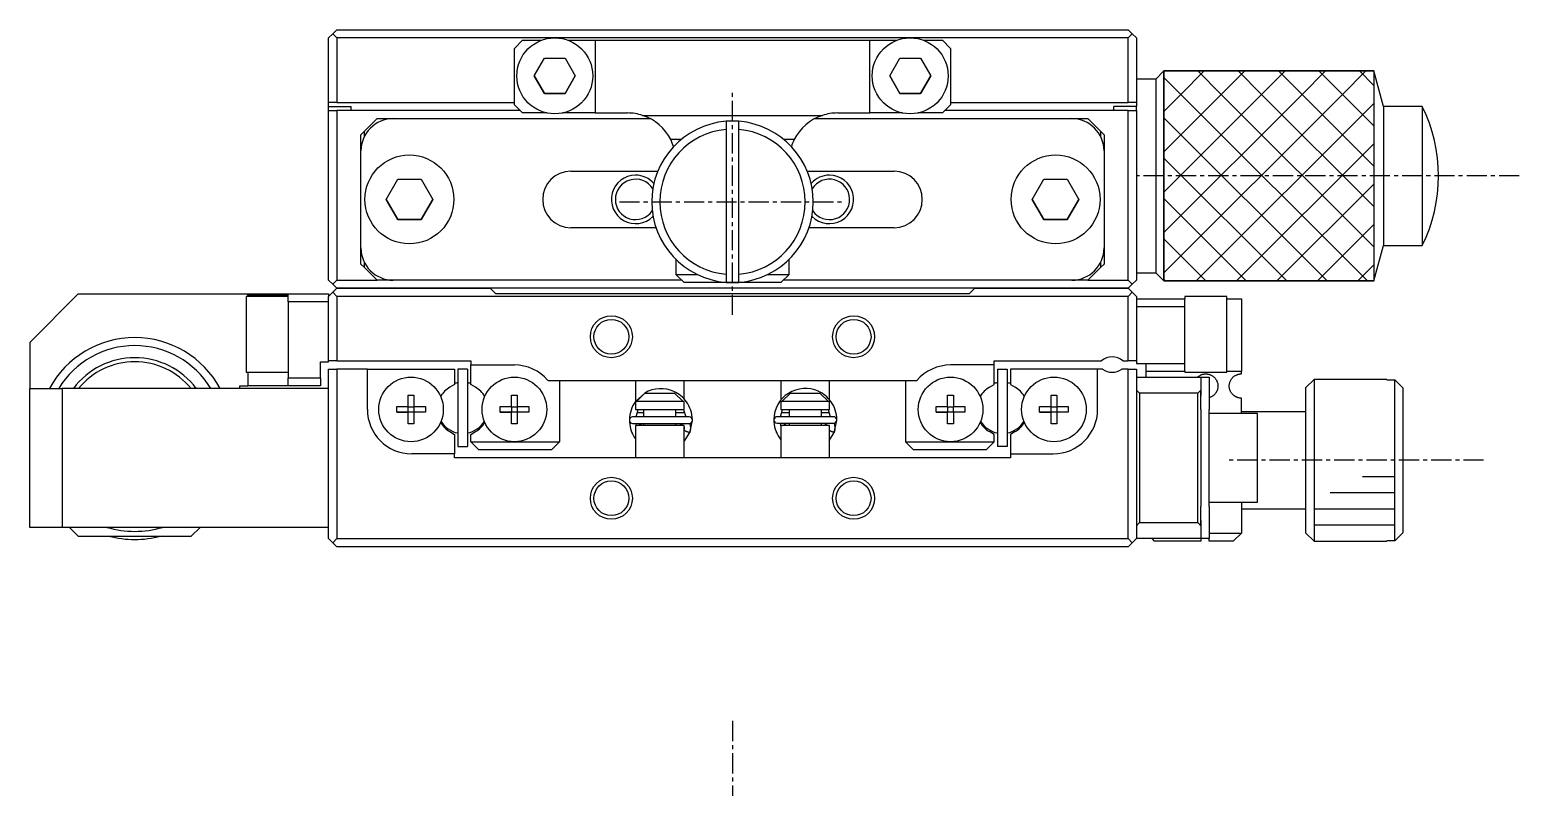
# Model space of a CAD drawing. Extents: x 10 to 374, y 10 to 222.
# Drawn here: x 103.6 to 195.8, y 174.9 to 221.8 of the extents above; entities that cross this region are included whole.
import ezdxf

# ---------------------------------------------------------------- set-up
doc = ezdxf.new("R2010")
doc.units = 0
doc.linetypes.add('CENTER', pattern=[2, 1.25, -0.25, 0.25, -0.25])
doc.layers.get('0').update_dxf_attribs({"linetype": 'CONTINUOUS'})
doc.layers.add('CENTER', color=1, linetype='CENTER')

msp = doc.modelspace()

# ---------------------------------------------------------------- linework, layer by layer
at = {"color": 7, "linetype": 'CONTINUOUS'}
for p, q in [((122.13, 221.272), (122.38, 221.522)), ((122.38, 221.522), (122.63, 221.772)), ((122.38, 221.522), (122.63, 221.272)), ((122.63, 221.772), (171.63, 221.772)), ((171.63, 221.772), (171.88, 221.522)), ((171.63, 221.272), (171.88, 221.522)), ((171.88, 221.522), (172.13, 221.272)), ((122.13, 217.272), (122.13, 221.272)), ((122.63, 221.272), (122.63, 217.272)), ((136.13, 221.272), (122.63, 221.272)), ((133.63, 220.622), (134.13, 221.122)), ((133.63, 217.122), (133.63, 220.622)), ((134.13, 221.122), (135.304, 221.122)), ((158.13, 221.272), (136.13, 221.272)), ((136.957, 221.122), (138.63, 221.122)), ((138.63, 221.122), (138.63, 216.622)), ((138.63, 221.122), (155.63, 221.122)), ((155.63, 216.622), (155.63, 221.122)), ((155.63, 221.122), (157.304, 221.122)), ((171.63, 221.272), (158.13, 221.272)), ((158.957, 221.122), (160.13, 221.122)), ((160.13, 221.122), (160.63, 220.622)), ((160.63, 220.622), (160.63, 217.122)), ((171.63, 217.272), (171.63, 221.272)), ((172.13, 221.272), (172.13, 217.272)), ((134.86, 218.922), (135.495, 220.022)), ((135.495, 220.022), (136.766, 220.022)), ((136.766, 220.022), (137.401, 218.922)), ((156.86, 218.922), (157.495, 220.022)), ((157.495, 220.022), (158.766, 220.022)), ((158.766, 220.022), (159.401, 218.922)), ((135.495, 217.822), (134.86, 218.922)), ((134.86, 218.922), (135.495, 217.822)), ((137.401, 218.922), (136.766, 217.822)), ((136.766, 217.822), (137.401, 218.922)), ((157.495, 217.822), (156.86, 218.922)), ((156.86, 218.922), (157.495, 217.822)), ((159.401, 218.922), (158.766, 217.822)), ((158.766, 217.822), (159.401, 218.922)), ((173.33, 218.722), (172.13, 218.722)), ((173.83, 219.222), (173.33, 218.722)), ((173.33, 218.722), (173.33, 206.722)), ((173.83, 219.222), (173.83, 206.222)), ((186.83, 219.222), (173.83, 219.222)), ((173.83, 219.222), (186.83, 219.222)), ((173.83, 206.222), (173.83, 219.222)), ((186.83, 219.222), (186.83, 206.222)), ((187.42, 217.022), (186.83, 219.222)), ((186.83, 219.222), (186.83, 206.222)), ((136.766, 217.822), (135.495, 217.822)), ((135.495, 217.822), (136.766, 217.822)), ((158.766, 217.822), (157.495, 217.822)), ((157.495, 217.822), (158.766, 217.822)), ((122.63, 217.272), (122.13, 217.272)), ((122.13, 217.022), (122.13, 217.272)), ((122.13, 217.022), (123.53, 217.022)), ((122.13, 216.772), (122.13, 217.022)), ((122.13, 206.272), (122.13, 216.772)), ((122.13, 216.772), (122.63, 216.772)), ((122.63, 217.272), (133.63, 217.272)), ((122.63, 216.772), (122.63, 206.272)), ((133.98, 216.772), (122.63, 216.772)), ((123.53, 216.772), (123.53, 217.022)), ((134.13, 216.622), (133.63, 217.122)), ((160.63, 217.122), (160.13, 216.622)), ((171.63, 216.772), (160.28, 216.772)), ((160.63, 217.272), (171.63, 217.272)), ((172.13, 217.022), (170.73, 217.022)), ((170.73, 216.772), (170.73, 217.022)), ((172.13, 217.272), (171.63, 217.272)), ((171.63, 206.272), (171.63, 216.772)), ((171.63, 216.772), (172.13, 216.772)), ((172.13, 217.272), (172.13, 217.022)), ((172.13, 216.772), (172.13, 217.022)), ((172.13, 216.772), (172.13, 206.272)), ((187.42, 217.022), (187.42, 208.422)), ((189.83, 217.022), (187.42, 217.022)), ((189.83, 217.022), (189.83, 208.422)), ((125.13, 216.272), (124.33, 215.472)), ((125.13, 216.272), (126.13, 216.272)), ((126.13, 216.272), (142.036, 216.272)), ((135.648, 216.622), (134.13, 216.622)), ((138.63, 216.622), (136.613, 216.622)), ((138.63, 216.622), (140.63, 216.622)), ((141.567, 216.472), (152.694, 216.472)), ((146.73, 216.106), (146.73, 215.604)), ((147.53, 215.604), (147.53, 216.106)), ((152.225, 216.272), (168.13, 216.272)), ((153.63, 216.622), (155.63, 216.622)), ((157.648, 216.622), (155.63, 216.622)), ((160.13, 216.622), (158.613, 216.622)), ((168.13, 216.272), (169.13, 216.272)), ((169.93, 215.472), (169.13, 216.272)), ((124.13, 215.272), (124.33, 215.472)), ((124.13, 214.272), (124.13, 215.272)), ((124.33, 215.472), (124.33, 215.144)), ((143.94, 214.972), (143.31, 214.972)), ((146.73, 215.604), (146.73, 206.64)), ((147.53, 206.64), (147.53, 215.604)), ((150.951, 214.972), (150.321, 214.972)), ((169.93, 215.144), (169.93, 215.472)), ((169.93, 215.472), (170.13, 215.272)), ((170.13, 215.272), (170.13, 214.272)), ((124.13, 208.272), (124.13, 214.272)), ((170.13, 214.272), (170.13, 208.272)), ((137.13, 213.022), (142.506, 213.022)), ((151.755, 213.022), (157.13, 213.022)), ((125.687, 211.272), (126.409, 212.522)), ((126.409, 212.522), (127.852, 212.522)), ((127.852, 212.522), (128.574, 211.272)), ((165.687, 211.272), (166.409, 212.522)), ((166.409, 212.522), (167.852, 212.522)), ((167.852, 212.522), (168.574, 211.272)), ((126.409, 210.022), (125.687, 211.272)), ((125.687, 211.272), (126.409, 210.022)), ((128.574, 211.272), (127.852, 210.022)), ((127.852, 210.022), (128.574, 211.272)), ((166.409, 210.022), (165.687, 211.272)), ((165.687, 211.272), (166.409, 210.022)), ((168.574, 211.272), (167.852, 210.022)), ((167.852, 210.022), (168.574, 211.272)), ((127.852, 210.022), (126.409, 210.022)), ((126.409, 210.022), (127.852, 210.022)), ((142.393, 209.522), (137.13, 209.522)), ((157.13, 209.522), (151.868, 209.522)), ((167.852, 210.022), (166.409, 210.022)), ((166.409, 210.022), (167.852, 210.022)), ((186.83, 206.222), (187.42, 208.422)), ((187.42, 208.422), (189.83, 208.422)), ((124.13, 207.272), (124.13, 208.272)), ((143.63, 207.551), (143.63, 206.622)), ((150.63, 206.622), (150.63, 207.551)), ((170.13, 208.272), (170.13, 207.272)), ((124.33, 207.072), (124.13, 207.272)), ((124.33, 207.4), (124.33, 207.072)), ((124.33, 207.072), (125.13, 206.272)), ((143.63, 206.622), (144.951, 206.622)), ((144.13, 206.122), (143.63, 206.622)), ((146.73, 206.64), (146.73, 206.138)), ((147.53, 206.138), (147.53, 206.64)), ((149.31, 206.622), (150.63, 206.622)), ((150.63, 206.622), (150.13, 206.122)), ((169.13, 206.272), (169.93, 207.072)), ((169.93, 207.072), (169.93, 207.4)), ((170.13, 207.272), (169.93, 207.072)), ((172.13, 206.722), (173.33, 206.722)), ((173.33, 206.722), (173.83, 206.222)), ((122.38, 206.022), (122.13, 206.272)), ((122.63, 206.272), (122.38, 206.022)), ((122.63, 205.772), (122.38, 206.022)), ((122.63, 205.772), (122.38, 205.522)), ((122.63, 206.272), (125.13, 206.272)), ((122.63, 205.772), (132.13, 205.772)), ((171.63, 205.772), (122.63, 205.772)), ((126.13, 206.272), (125.13, 206.272)), ((143.98, 206.272), (126.13, 206.272)), ((132.48, 205.422), (132.13, 205.772)), ((147.13, 206.122), (144.13, 206.122)), ((150.13, 206.122), (147.13, 206.122)), ((168.13, 206.272), (150.28, 206.272)), ((162.13, 205.772), (161.78, 205.422)), ((162.13, 205.772), (171.63, 205.772)), ((169.13, 206.272), (168.13, 206.272)), ((169.13, 206.272), (171.63, 206.272)), ((171.88, 206.022), (171.63, 206.272)), ((171.88, 206.022), (171.63, 205.772)), ((171.88, 205.522), (171.63, 205.772)), ((172.13, 206.272), (171.88, 206.022)), ((173.83, 206.222), (186.83, 206.222)), ((186.83, 206.222), (173.83, 206.222)), ((106.63, 205.422), (103.63, 202.422)), ((106.63, 205.422), (117.13, 205.422)), ((117.03, 205.272), (117.03, 200.572)), ((119.63, 205.272), (117.03, 205.272)), ((117.13, 205.353), (117.13, 205.422)), ((117.13, 205.422), (119.63, 205.422)), ((117.13, 205.353), (117.13, 205.272)), ((119.63, 205.353), (117.13, 205.353)), ((119.63, 204.922), (119.63, 205.422)), ((119.63, 205.422), (122.13, 205.422)), ((122.13, 204.922), (119.63, 204.922)), ((119.63, 204.922), (119.63, 200.222)), ((122.13, 205.272), (122.38, 205.522)), ((122.13, 205.422), (122.13, 205.272)), ((122.13, 201.272), (122.13, 205.272)), ((122.38, 205.522), (122.63, 205.272)), ((122.63, 205.272), (122.63, 201.272)), ((171.63, 205.272), (122.63, 205.272)), ((161.78, 205.422), (132.48, 205.422)), ((171.63, 205.272), (171.88, 205.522)), ((171.63, 201.272), (171.63, 205.272)), ((171.88, 205.522), (172.13, 205.272)), ((172.13, 205.272), (172.13, 201.272)), ((172.13, 205.122), (175.13, 205.122)), ((175.13, 205.272), (175.13, 205.122)), ((177.73, 205.272), (175.13, 205.272)), ((175.13, 204.622), (175.13, 205.122)), ((177.73, 200.572), (177.73, 205.272)), ((177.73, 205.122), (178.63, 205.122)), ((178.63, 205.122), (178.63, 200.622)), ((175.13, 204.622), (172.13, 204.622)), ((175.13, 201.122), (175.13, 204.622)), ((103.63, 202.422), (103.63, 199.572)), ((121.63, 201.222), (122.13, 201.222)), ((121.63, 200.222), (121.63, 201.222)), ((122.13, 201.222), (122.13, 201.272)), ((122.63, 201.272), (122.13, 201.272)), ((122.63, 201.272), (130.93, 201.272)), ((130.93, 201.272), (130.93, 201.022)), ((130.93, 201.022), (133.63, 201.022)), ((130.93, 199.816), (130.93, 201.022)), ((163.33, 201.022), (160.63, 201.022)), ((163.33, 201.272), (169.969, 201.272)), ((163.33, 201.022), (163.33, 201.272)), ((163.33, 199.816), (163.33, 201.022)), ((171.292, 201.272), (171.63, 201.272)), ((172.13, 201.272), (171.63, 201.272)), ((172.13, 201.272), (172.13, 201.122)), ((172.13, 201.122), (172.73, 201.122)), ((172.73, 201.122), (175.13, 201.122)), ((172.73, 200.622), (172.73, 201.122)), ((175.13, 200.622), (175.13, 201.122)), ((117.03, 200.572), (119.63, 200.572)), ((117.13, 200.572), (117.13, 199.762)), ((119.63, 200.222), (121.63, 200.222)), ((119.63, 199.722), (119.63, 200.222)), ((121.63, 200.222), (121.63, 199.722)), ((122.13, 190.272), (122.13, 200.772)), ((122.13, 200.772), (122.63, 200.772)), ((122.63, 200.772), (122.63, 190.272)), ((124.53, 200.772), (122.63, 200.772)), ((124.53, 198.272), (124.53, 200.772)), ((124.53, 200.772), (129.93, 200.772)), ((129.93, 200.772), (129.93, 199.816)), ((130.13, 200.772), (130.13, 195.972)), ((130.73, 200.772), (130.13, 200.772)), ((130.73, 200.772), (130.73, 195.972)), ((163.53, 200.772), (163.53, 195.972)), ((163.53, 200.772), (164.13, 200.772)), ((164.13, 200.772), (164.13, 195.972)), ((164.33, 200.772), (164.33, 199.816)), ((169.73, 200.772), (164.33, 200.772)), ((169.73, 198.272), (169.73, 200.772)), ((170.03, 200.772), (169.73, 200.772)), ((171.63, 200.772), (171.23, 200.772)), ((171.63, 190.272), (171.63, 200.772)), ((171.63, 200.772), (172.13, 200.772)), ((172.13, 200.772), (172.13, 190.272)), ((172.13, 200.272), (176.13, 200.272)), ((175.13, 200.622), (172.73, 200.622)), ((172.73, 200.272), (172.73, 200.622)), ((175.13, 200.622), (175.13, 200.572)), ((175.13, 200.572), (177.73, 200.572)), ((175.921, 200.272), (175.953, 200.3)), ((175.953, 200.3), (175.989, 200.328)), ((175.989, 200.328), (176.029, 200.355)), ((176.029, 200.355), (176.071, 200.38)), ((176.071, 200.38), (176.094, 200.392)), ((176.094, 200.392), (176.117, 200.403)), ((176.117, 200.403), (176.147, 200.416)), ((176.13, 200.272), (176.13, 199.472)), ((176.13, 200.272), (176.63, 200.272)), ((176.147, 200.416), (176.168, 200.424)), ((176.168, 200.424), (176.19, 200.432)), ((176.19, 200.432), (176.212, 200.439)), ((176.212, 200.439), (176.23, 200.445)), ((176.23, 200.445), (176.249, 200.449)), ((176.249, 200.449), (176.263, 200.453)), ((176.263, 200.453), (176.277, 200.456)), ((176.277, 200.456), (176.292, 200.459)), ((176.292, 200.459), (176.308, 200.462)), ((176.308, 200.462), (176.324, 200.464)), ((176.324, 200.464), (176.34, 200.466)), ((176.34, 200.466), (176.353, 200.468)), ((176.353, 200.468), (176.366, 200.469)), ((176.366, 200.469), (176.38, 200.47)), ((176.38, 200.47), (176.39, 200.471)), ((176.39, 200.471), (176.401, 200.471)), ((176.401, 200.471), (176.412, 200.472)), ((176.412, 200.472), (176.422, 200.472)), ((176.422, 200.472), (176.433, 200.472)), ((176.433, 200.472), (176.443, 200.472)), ((176.443, 200.472), (176.454, 200.471)), ((176.454, 200.471), (176.464, 200.471)), ((176.464, 200.471), (176.475, 200.471)), ((176.475, 200.471), (176.485, 200.47)), ((176.485, 200.47), (176.496, 200.469)), ((176.496, 200.469), (176.506, 200.468)), ((176.506, 200.468), (176.519, 200.467)), ((176.519, 200.467), (176.532, 200.465)), ((176.532, 200.465), (176.544, 200.463)), ((176.544, 200.463), (176.56, 200.461)), ((176.56, 200.461), (176.576, 200.458)), ((176.576, 200.458), (176.59, 200.455)), ((176.59, 200.455), (176.605, 200.451)), ((176.605, 200.451), (176.626, 200.446)), ((176.626, 200.446), (176.646, 200.44)), ((176.63, 200.272), (176.63, 198.272)), ((176.646, 200.44), (176.672, 200.432)), ((176.672, 200.432), (176.697, 200.423)), ((176.697, 200.423), (176.721, 200.413)), ((176.721, 200.413), (176.756, 200.398)), ((176.756, 200.398), (176.793, 200.378)), ((176.793, 200.378), (176.829, 200.357)), ((176.829, 200.357), (176.874, 200.327)), ((176.874, 200.327), (176.915, 200.294)), ((176.915, 200.294), (176.954, 200.259)), ((176.954, 200.259), (176.982, 200.231)), ((176.982, 200.231), (177.008, 200.201)), ((177.008, 200.201), (177.034, 200.167)), ((177.034, 200.167), (177.059, 200.131)), ((177.059, 200.131), (177.082, 200.093)), ((177.082, 200.093), (177.103, 200.053)), ((178.63, 200.622), (177.73, 200.622)), ((177.951, 200.04), (177.974, 200.085)), ((177.974, 200.085), (178, 200.129)), ((178, 200.129), (178.029, 200.17)), ((178.029, 200.17), (178.061, 200.209)), ((178.061, 200.209), (178.095, 200.247)), ((178.095, 200.247), (178.132, 200.282)), ((178.132, 200.282), (178.171, 200.315)), ((178.171, 200.315), (178.214, 200.346)), ((178.214, 200.346), (178.241, 200.363)), ((178.241, 200.363), (178.27, 200.379)), ((178.27, 200.379), (178.3, 200.395)), ((178.3, 200.395), (178.332, 200.41)), ((178.332, 200.41), (178.348, 200.417)), ((178.348, 200.417), (178.365, 200.423)), ((178.365, 200.423), (178.389, 200.432)), ((178.389, 200.432), (178.414, 200.44)), ((178.414, 200.44), (178.439, 200.447)), ((178.439, 200.447), (178.453, 200.451)), ((178.453, 200.451), (178.467, 200.454)), ((178.467, 200.454), (178.481, 200.457)), ((178.481, 200.457), (178.495, 200.46)), ((178.495, 200.46), (178.509, 200.462)), ((178.509, 200.462), (178.524, 200.464)), ((178.524, 200.464), (178.539, 200.466)), ((178.539, 200.466), (178.554, 200.468)), ((178.554, 200.468), (178.569, 200.469)), ((178.569, 200.469), (178.581, 200.47)), ((178.581, 200.47), (178.593, 200.471)), ((178.593, 200.471), (178.606, 200.471)), ((178.606, 200.471), (178.618, 200.472)), ((178.618, 200.472), (178.63, 200.472)), ((178.63, 200.472), (178.63, 200.622)), ((183.13, 200.122), (182.63, 199.622)), ((183.13, 200.122), (183.13, 190.122)), ((187.63, 200.122), (183.13, 200.122)), ((187.63, 200.122), (187.63, 200.106)), ((187.63, 200.106), (188.13, 200.106)), ((188.13, 190.138), (188.13, 200.106)), ((188.13, 200.106), (188.63, 199.604)), ((103.63, 190.972), (103.63, 199.572)), ((103.63, 199.572), (105.63, 199.572)), ((105.63, 199.572), (105.63, 190.972)), ((122.13, 199.572), (105.63, 199.572)), ((116.63, 199.572), (116.63, 199.722)), ((116.63, 199.722), (117.13, 199.722)), ((117.13, 199.762), (119.63, 199.762)), ((117.13, 199.722), (117.13, 199.762)), ((119.63, 199.722), (117.13, 199.722)), ((121.63, 199.722), (119.63, 199.722)), ((127.05, 199.158), (127.41, 199.158)), ((127.05, 198.452), (127.05, 199.158)), ((127.41, 199.158), (127.41, 198.452)), ((129.93, 199.816), (129.637, 199.647)), ((131.224, 199.647), (130.93, 199.816)), ((133.45, 199.158), (133.81, 199.158)), ((133.45, 198.452), (133.45, 199.158)), ((133.81, 199.158), (133.81, 198.452)), ((135.71, 200.072), (158.551, 200.072)), ((136.43, 200.072), (136.43, 196.272)), ((141.13, 200.072), (141.13, 198.772)), ((141.707, 199.288), (141.13, 198.768)), ((141.185, 198.772), (141.714, 199.272)), ((141.714, 199.272), (143.547, 199.272)), ((143.547, 199.272), (144.076, 198.772)), ((144.13, 198.929), (144.13, 200.072)), ((150.13, 200.072), (150.13, 198.854)), ((150.185, 198.772), (150.714, 199.272)), ((150.714, 199.272), (152.547, 199.272)), ((152.547, 199.272), (153.076, 198.772)), ((153.13, 198.873), (153.13, 200.072)), ((157.83, 200.072), (157.83, 196.272)), ((160.45, 199.158), (160.81, 199.158)), ((160.45, 198.452), (160.45, 199.158)), ((160.81, 199.158), (160.81, 198.452)), ((163.037, 199.647), (163.33, 199.816)), ((164.33, 199.816), (164.624, 199.647)), ((166.85, 199.158), (167.21, 199.158)), ((166.85, 198.452), (166.85, 199.158)), ((167.21, 199.158), (167.21, 198.452)), ((172.13, 199.472), (172.33, 199.272)), ((175.93, 199.272), (172.33, 199.272)), ((172.33, 199.272), (172.33, 191.272)), ((175.93, 199.272), (176.13, 199.472)), ((175.93, 191.272), (175.93, 199.272)), ((176.13, 199.472), (176.13, 199.144)), ((176.13, 199.144), (176.13, 199.472)), ((176.924, 199.157), (176.9, 199.137)), ((176.947, 199.178), (176.924, 199.157)), ((176.97, 199.2), (176.947, 199.178)), ((176.991, 199.223), (176.97, 199.2)), ((177.01, 199.246), (176.991, 199.223)), ((177.029, 199.269), (177.01, 199.246)), ((177.046, 199.293), (177.029, 199.269)), ((177.062, 199.317), (177.046, 199.293)), ((177.077, 199.341), (177.062, 199.317)), ((177.094, 199.372), (177.077, 199.341)), ((177.109, 199.402), (177.094, 199.372)), ((177.103, 200.053), (177.122, 200.011)), ((177.123, 199.433), (177.109, 199.402)), ((177.122, 200.011), (177.139, 199.968)), ((177.135, 199.464), (177.123, 199.433)), ((177.145, 199.494), (177.135, 199.464)), ((177.139, 199.968), (177.153, 199.922)), ((177.154, 199.525), (177.145, 199.494)), ((177.153, 199.922), (177.165, 199.875)), ((177.162, 199.555), (177.154, 199.525)), ((177.168, 199.585), (177.162, 199.555)), ((177.165, 199.875), (177.171, 199.841)), ((177.174, 199.623), (177.168, 199.585)), ((177.171, 199.841), (177.176, 199.807)), ((177.178, 199.662), (177.174, 199.623)), ((177.176, 199.807), (177.179, 199.76)), ((177.18, 199.711), (177.178, 199.662)), ((177.179, 199.76), (177.18, 199.711)), ((177.881, 199.757), (177.885, 199.801)), ((177.881, 199.713), (177.881, 199.757)), ((177.882, 199.679), (177.881, 199.713)), ((177.884, 199.645), (177.882, 199.679)), ((177.889, 199.611), (177.884, 199.645)), ((177.885, 199.801), (177.89, 199.843)), ((177.895, 199.577), (177.889, 199.611)), ((177.89, 199.843), (177.898, 199.885)), ((177.902, 199.542), (177.895, 199.577)), ((177.898, 199.885), (177.909, 199.925)), ((177.912, 199.508), (177.902, 199.542)), ((177.909, 199.925), (177.921, 199.965)), ((177.923, 199.473), (177.912, 199.508)), ((177.921, 199.965), (177.935, 200.003)), ((177.936, 199.439), (177.923, 199.473)), ((177.935, 200.003), (177.951, 200.04)), ((177.95, 199.406), (177.936, 199.439)), ((177.966, 199.374), (177.95, 199.406)), ((177.983, 199.342), (177.966, 199.374)), ((178.003, 199.311), (177.983, 199.342)), ((178.024, 199.281), (178.003, 199.311)), ((178.047, 199.251), (178.024, 199.281)), ((178.064, 199.231), (178.047, 199.251)), ((178.082, 199.211), (178.064, 199.231)), ((178.1, 199.191), (178.082, 199.211)), ((178.122, 199.171), (178.1, 199.191)), ((178.144, 199.151), (178.122, 199.171)), ((182.63, 190.622), (182.63, 199.622)), ((188.63, 199.604), (188.63, 190.64)), ((126.344, 198.452), (127.05, 198.452)), ((126.344, 198.092), (126.344, 198.452)), ((127.061, 198.441), (127.05, 198.452)), ((127.061, 198.441), (127.4, 198.441)), ((127.061, 198.102), (127.061, 198.441)), ((127.4, 198.441), (127.41, 198.452)), ((127.4, 198.441), (127.4, 198.102)), ((127.41, 198.452), (128.117, 198.452)), ((128.117, 198.452), (128.117, 198.092)), ((132.744, 198.452), (133.45, 198.452)), ((132.744, 198.092), (132.744, 198.452)), ((133.461, 198.441), (133.45, 198.452)), ((133.461, 198.441), (133.8, 198.441)), ((133.461, 198.102), (133.461, 198.441)), ((133.8, 198.441), (133.81, 198.452)), ((133.8, 198.441), (133.8, 198.102)), ((133.81, 198.452), (134.517, 198.452)), ((134.517, 198.452), (134.517, 198.092)), ((141.185, 198.772), (141.13, 198.772)), ((141.13, 198.772), (141.13, 198.272)), ((141.13, 198.272), (144.13, 198.272)), ((141.159, 197.809), (141.294, 198.272)), ((144.076, 198.772), (141.185, 198.772)), ((141.63, 198.272), (141.63, 197.809)), ((143.63, 197.809), (143.63, 198.272)), ((144.13, 198.772), (144.076, 198.772)), ((144.098, 198.272), (144.235, 197.809)), ((144.13, 198.928), (144.13, 198.928)), ((144.13, 198.928), (144.13, 198.928)), ((144.13, 198.272), (144.13, 198.772)), ((150.101, 197.82), (150.231, 198.272)), ((150.13, 198.854), (150.13, 198.854)), ((150.13, 198.853), (150.13, 198.853)), ((150.185, 198.772), (150.13, 198.772)), ((150.13, 198.772), (150.13, 198.272)), ((150.13, 198.272), (153.13, 198.272)), ((153.076, 198.772), (150.185, 198.772)), ((150.63, 198.272), (150.63, 197.82)), ((152.63, 197.82), (152.63, 198.272)), ((153.045, 198.272), (153.176, 197.82)), ((153.13, 198.772), (153.076, 198.772)), ((153.13, 198.872), (153.13, 198.872)), ((153.13, 198.272), (153.13, 198.772)), ((159.744, 198.452), (160.45, 198.452)), ((159.744, 198.092), (159.744, 198.452)), ((160.461, 198.441), (160.45, 198.452)), ((160.461, 198.441), (160.8, 198.441)), ((160.461, 198.102), (160.461, 198.441)), ((160.8, 198.441), (160.81, 198.452)), ((160.8, 198.441), (160.8, 198.102)), ((160.81, 198.452), (161.517, 198.452)), ((161.517, 198.452), (161.517, 198.092)), ((166.144, 198.452), (166.85, 198.452)), ((166.144, 198.092), (166.144, 198.452)), ((166.861, 198.441), (166.85, 198.452)), ((166.861, 198.441), (167.2, 198.441)), ((166.861, 198.102), (166.861, 198.441)), ((167.2, 198.441), (167.21, 198.452)), ((167.2, 198.441), (167.2, 198.102)), ((167.21, 198.452), (167.917, 198.452)), ((167.917, 198.452), (167.917, 198.092)), ((176.13, 198.272), (176.13, 199.144)), ((176.13, 198.272), (176.13, 192.272)), ((176.655, 199.006), (176.63, 198.999)), ((176.63, 192.272), (176.63, 198.272)), ((176.68, 199.015), (176.655, 199.006)), ((176.704, 199.024), (176.68, 199.015)), ((176.735, 199.037), (176.704, 199.024)), ((176.766, 199.051), (176.735, 199.037)), ((176.795, 199.066), (176.766, 199.051)), ((176.823, 199.083), (176.795, 199.066)), ((176.85, 199.1), (176.823, 199.083)), ((176.876, 199.118), (176.85, 199.1)), ((176.9, 199.137), (176.876, 199.118)), ((178.167, 199.132), (178.144, 199.151)), ((178.186, 199.118), (178.167, 199.132)), ((178.205, 199.104), (178.186, 199.118)), ((178.226, 199.09), (178.205, 199.104)), ((178.247, 199.077), (178.226, 199.09)), ((178.268, 199.065), (178.247, 199.077)), ((178.29, 199.054), (178.268, 199.065)), ((178.312, 199.043), (178.29, 199.054)), ((178.335, 199.032), (178.312, 199.043)), ((178.358, 199.023), (178.335, 199.032)), ((178.381, 199.014), (178.358, 199.023)), ((178.405, 199.007), (178.381, 199.014)), ((178.43, 198.999), (178.405, 199.007)), ((178.454, 198.993), (178.43, 198.999)), ((178.479, 198.987), (178.454, 198.993)), ((178.504, 198.983), (178.479, 198.987)), ((178.529, 198.979), (178.504, 198.983)), ((178.555, 198.976), (178.529, 198.979)), ((178.58, 198.974), (178.555, 198.976)), ((178.605, 198.972), (178.58, 198.974)), ((178.63, 198.972), (178.605, 198.972)), ((178.63, 198.022), (178.63, 198.972)), ((127.05, 198.092), (126.344, 198.092)), ((126.344, 198.092), (127.05, 198.092)), ((127.061, 198.102), (127.05, 198.092)), ((127.05, 197.385), (127.05, 198.092)), ((127.41, 197.385), (127.05, 197.385)), ((127.4, 198.102), (127.061, 198.102)), ((127.4, 198.102), (127.41, 198.092)), ((127.41, 198.092), (127.41, 197.385)), ((128.117, 198.092), (127.41, 198.092)), ((128.117, 198.092), (127.41, 198.092)), ((133.45, 198.092), (132.744, 198.092)), ((132.744, 198.092), (133.45, 198.092)), ((133.461, 198.102), (133.45, 198.092)), ((133.45, 197.385), (133.45, 198.092)), ((133.81, 197.385), (133.45, 197.385)), ((133.8, 198.102), (133.461, 198.102)), ((133.8, 198.102), (133.81, 198.092)), ((133.81, 198.092), (133.81, 197.385)), ((134.517, 198.092), (133.81, 198.092)), ((134.517, 198.092), (133.81, 198.092)), ((140.748, 197.587), (140.751, 197.486)), ((144.447, 197.809), (140.947, 197.809)), ((140.947, 197.409), (144.447, 197.409)), ((141.183, 197.272), (141.159, 197.409)), ((141.216, 198.072), (141.63, 198.072)), ((141.295, 197.272), (141.548, 197.409)), ((141.63, 197.409), (141.63, 197.272)), ((143.63, 198.072), (144.13, 198.072)), ((143.63, 197.272), (143.63, 197.409)), ((143.845, 197.409), (144.098, 197.272)), ((144.13, 198.072), (144.13, 198.198)), ((144.478, 197.41), (144.478, 197.411)), ((144.492, 197.378), (144.478, 197.41)), ((144.488, 196.84), (144.645, 197.582)), ((144.505, 197.346), (144.492, 197.378)), ((144.516, 197.313), (144.505, 197.346)), ((144.525, 197.28), (144.516, 197.313)), ((149.69, 197.598), (149.693, 197.497)), ((153.389, 197.82), (149.889, 197.82)), ((149.889, 197.42), (153.389, 197.42)), ((150.127, 197.272), (150.101, 197.42)), ((150.155, 198.072), (150.63, 198.072)), ((150.23, 197.272), (150.49, 197.42)), ((150.63, 197.42), (150.63, 197.272)), ((152.63, 198.072), (153.13, 198.072)), ((152.63, 197.272), (152.63, 197.42)), ((152.787, 197.42), (153.047, 197.272)), ((153.42, 197.42), (153.42, 197.422)), ((153.434, 197.389), (153.42, 197.42)), ((153.429, 196.851), (153.587, 197.592)), ((153.447, 197.357), (153.434, 197.389)), ((153.458, 197.324), (153.447, 197.357)), ((153.467, 197.29), (153.458, 197.324)), ((160.45, 198.092), (159.744, 198.092)), ((159.744, 198.092), (160.45, 198.092)), ((160.461, 198.102), (160.45, 198.092)), ((160.45, 197.385), (160.45, 198.092)), ((160.81, 197.385), (160.45, 197.385)), ((160.8, 198.102), (160.461, 198.102)), ((160.8, 198.102), (160.81, 198.092)), ((160.81, 198.092), (160.81, 197.385)), ((161.517, 198.092), (160.81, 198.092)), ((161.517, 198.092), (160.81, 198.092)), ((166.85, 198.092), (166.144, 198.092)), ((166.144, 198.092), (166.85, 198.092)), ((166.861, 198.102), (166.85, 198.092)), ((166.85, 197.385), (166.85, 198.092)), ((167.21, 197.385), (166.85, 197.385)), ((167.2, 198.102), (166.861, 198.102)), ((167.2, 198.102), (167.21, 198.092)), ((167.21, 198.092), (167.21, 197.385)), ((167.917, 198.092), (167.21, 198.092)), ((167.917, 198.092), (167.21, 198.092)), ((179.63, 198.022), (176.63, 198.022)), ((182.63, 198.122), (178.63, 198.122)), ((179.63, 192.522), (179.63, 198.022)), ((129.637, 196.897), (129.93, 196.727)), ((129.93, 196.727), (129.93, 195.522)), ((130.93, 196.727), (131.224, 196.897)), ((130.93, 196.272), (130.93, 196.727)), ((140.882, 196.901), (140.882, 196.9)), ((140.882, 196.9), (140.882, 196.899)), ((140.882, 196.899), (140.883, 196.897)), ((140.883, 196.897), (140.883, 196.896)), ((140.883, 196.896), (140.884, 196.894)), ((140.884, 196.894), (140.885, 196.891)), ((140.885, 196.891), (140.886, 196.889)), ((140.886, 196.889), (140.887, 196.886)), ((140.887, 196.886), (140.904, 196.842)), ((140.903, 196.843), (140.904, 196.844)), ((140.904, 196.842), (140.903, 196.843)), ((140.905, 196.842), (140.928, 196.789)), ((144.13, 197.272), (141.13, 197.272)), ((141.13, 197.272), (141.13, 195.272)), ((144.13, 195.272), (144.13, 197.272)), ((144.131, 197.204), (144.13, 197.023)), ((144.135, 196.981), (144.13, 196.985)), ((144.485, 196.833), (144.13, 196.973)), ((144.131, 196.289), (144.489, 196.842)), ((144.142, 196.976), (144.135, 196.981)), ((144.149, 196.972), (144.142, 196.976)), ((144.157, 196.966), (144.149, 196.972)), ((144.166, 196.961), (144.157, 196.966)), ((144.175, 196.955), (144.166, 196.961)), ((144.186, 196.949), (144.175, 196.955)), ((144.197, 196.943), (144.186, 196.949)), ((144.209, 196.937), (144.197, 196.943)), ((144.222, 196.93), (144.209, 196.937)), ((144.235, 196.924), (144.222, 196.93)), ((144.249, 196.918), (144.235, 196.924)), ((144.263, 196.911), (144.249, 196.918)), ((144.277, 196.905), (144.263, 196.911)), ((144.291, 196.899), (144.277, 196.905)), ((144.305, 196.892), (144.291, 196.899)), ((144.32, 196.886), (144.305, 196.892)), ((144.334, 196.881), (144.32, 196.886)), ((144.348, 196.875), (144.334, 196.881)), ((144.362, 196.87), (144.348, 196.875)), ((144.376, 196.865), (144.362, 196.87)), ((144.389, 196.861), (144.376, 196.865)), ((144.401, 196.856), (144.389, 196.861)), ((144.413, 196.852), (144.401, 196.856)), ((144.425, 196.849), (144.413, 196.852)), ((144.435, 196.846), (144.425, 196.849)), ((144.445, 196.844), (144.435, 196.846)), ((144.454, 196.842), (144.445, 196.844)), ((144.462, 196.84), (144.454, 196.842)), ((144.469, 196.839), (144.462, 196.84)), ((144.475, 196.838), (144.469, 196.839)), ((144.48, 196.838), (144.475, 196.838)), ((144.484, 196.839), (144.48, 196.838)), ((144.487, 196.84), (144.484, 196.839)), ((144.489, 196.841), (144.487, 196.84)), ((144.489, 196.842), (144.502, 196.872)), ((144.49, 196.843), (144.489, 196.841)), ((144.502, 196.872), (144.513, 196.905)), ((144.513, 196.905), (144.522, 196.938)), ((144.522, 196.938), (144.53, 196.972)), ((144.532, 197.246), (144.525, 197.28)), ((144.53, 196.972), (144.537, 197.006)), ((144.538, 197.212), (144.532, 197.246)), ((144.537, 197.006), (144.541, 197.04)), ((144.542, 197.178), (144.538, 197.212)), ((144.541, 197.04), (144.544, 197.074)), ((144.544, 197.143), (144.542, 197.178)), ((144.545, 197.109), (144.544, 197.143)), ((144.544, 197.074), (144.545, 197.109)), ((149.824, 196.912), (149.824, 196.911)), ((149.824, 196.911), (149.824, 196.909)), ((149.824, 196.909), (149.825, 196.908)), ((149.825, 196.908), (149.825, 196.907)), ((149.825, 196.907), (149.826, 196.905)), ((149.826, 196.905), (149.827, 196.902)), ((149.827, 196.902), (149.828, 196.9)), ((149.828, 196.9), (149.829, 196.896)), ((149.829, 196.896), (149.846, 196.853)), ((149.846, 196.853), (149.845, 196.854)), ((149.845, 196.854), (149.846, 196.854)), ((149.847, 196.853), (149.87, 196.8)), ((150.13, 197.259), (150.127, 197.272)), ((153.13, 197.272), (150.13, 197.272)), ((150.13, 197.272), (150.13, 195.272)), ((153.13, 195.272), (153.13, 197.272)), ((153.142, 196.952), (153.13, 196.959)), ((153.427, 196.844), (153.13, 196.948)), ((153.13, 196.366), (153.43, 196.853)), ((153.155, 196.946), (153.142, 196.952)), ((153.168, 196.939), (153.155, 196.946)), ((153.182, 196.933), (153.168, 196.939)), ((153.196, 196.926), (153.182, 196.933)), ((153.21, 196.919), (153.196, 196.926)), ((153.225, 196.913), (153.21, 196.919)), ((153.239, 196.907), (153.225, 196.913)), ((153.254, 196.9), (153.239, 196.907)), ((153.269, 196.894), (153.254, 196.9)), ((153.284, 196.889), (153.269, 196.894)), ((153.298, 196.883), (153.284, 196.889)), ((153.312, 196.878), (153.298, 196.883)), ((153.326, 196.873), (153.312, 196.878)), ((153.339, 196.869), (153.326, 196.873)), ((153.351, 196.864), (153.339, 196.869)), ((153.363, 196.861), (153.351, 196.864)), ((153.375, 196.858), (153.363, 196.861)), ((153.385, 196.855), (153.375, 196.858)), ((153.394, 196.853), (153.385, 196.855)), ((153.403, 196.851), (153.394, 196.853)), ((153.41, 196.85), (153.403, 196.851)), ((153.417, 196.849), (153.41, 196.85)), ((153.422, 196.849), (153.417, 196.849)), ((153.426, 196.85), (153.422, 196.849)), ((153.429, 196.851), (153.426, 196.85)), ((153.431, 196.852), (153.429, 196.851)), ((153.431, 196.853), (153.443, 196.883)), ((153.432, 196.854), (153.431, 196.852)), ((153.443, 196.883), (153.455, 196.916)), ((153.455, 196.916), (153.464, 196.949)), ((153.464, 196.949), (153.472, 196.983)), ((153.474, 197.257), (153.467, 197.29)), ((153.472, 196.983), (153.479, 197.016)), ((153.48, 197.223), (153.474, 197.257)), ((153.479, 197.016), (153.483, 197.051)), ((153.484, 197.188), (153.48, 197.223)), ((153.483, 197.051), (153.486, 197.085)), ((153.486, 197.154), (153.484, 197.188)), ((153.487, 197.12), (153.486, 197.154)), ((153.486, 197.085), (153.487, 197.12)), ((163.33, 196.727), (163.037, 196.897)), ((163.33, 196.272), (163.33, 196.727)), ((164.624, 196.897), (164.33, 196.727)), ((164.33, 196.727), (164.33, 195.522)), ((129.93, 195.522), (127.28, 195.522)), ((129.93, 195.272), (129.93, 195.522)), ((130.13, 195.972), (130.73, 195.972)), ((130.93, 196.272), (133.63, 196.272)), ((131.43, 195.772), (130.93, 196.272)), ((135.93, 195.772), (131.43, 195.772)), ((133.63, 196.272), (136.43, 196.272)), ((136.43, 196.272), (135.93, 195.772)), ((157.83, 196.272), (160.63, 196.272)), ((158.33, 195.772), (157.83, 196.272)), ((162.83, 195.772), (158.33, 195.772)), ((160.63, 196.272), (163.33, 196.272)), ((163.33, 196.272), (162.83, 195.772)), ((164.13, 195.972), (163.53, 195.972)), ((164.33, 195.522), (164.33, 195.272)), ((164.33, 195.522), (166.98, 195.522)), ((162.13, 195.272), (129.93, 195.272)), ((164.33, 195.272), (162.13, 195.272)), ((176.13, 191.4), (176.13, 192.272)), ((176.63, 192.522), (179.63, 192.522)), ((176.63, 192.272), (176.63, 190.272)), ((178.63, 192.522), (178.63, 190.622)), ((178.63, 192.122), (182.63, 192.122)), ((105.63, 190.972), (103.63, 190.972)), ((122.13, 190.972), (105.63, 190.972)), ((106.08, 190.972), (106.63, 190.422)), ((113.63, 190.422), (114.18, 190.972)), ((172.33, 191.272), (172.13, 191.072)), ((172.33, 191.272), (175.93, 191.272)), ((176.13, 191.072), (175.93, 191.272)), ((176.13, 191.4), (176.13, 191.072)), ((176.13, 191.072), (176.13, 191.4)), ((176.13, 191.072), (176.13, 190.272)), ((106.63, 190.422), (113.63, 190.422)), ((122.38, 190.022), (122.13, 190.272)), ((122.63, 190.272), (122.38, 190.022)), ((122.63, 189.772), (122.38, 190.022)), ((122.63, 190.272), (171.63, 190.272)), ((171.88, 190.022), (171.63, 190.272)), ((171.63, 189.772), (171.88, 190.022)), ((172.13, 190.272), (171.88, 190.022)), ((176.13, 190.272), (172.13, 190.272)), ((173.08, 190.272), (173.23, 190.122)), ((176.13, 190.122), (173.23, 190.122)), ((176.63, 190.272), (176.13, 190.272)), ((176.13, 190.272), (176.13, 190.122)), ((176.63, 190.622), (178.63, 190.622)), ((176.63, 190.122), (176.63, 190.272)), ((178.13, 190.122), (176.63, 190.122)), ((178.13, 190.122), (178.63, 190.622)), ((182.63, 190.622), (183.13, 190.122)), ((183.13, 190.122), (187.63, 190.122)), ((188.13, 190.138), (187.63, 190.138)), ((187.63, 190.138), (187.63, 190.122)), ((188.63, 190.64), (188.13, 190.138)), ((171.63, 189.772), (122.63, 189.772))]:
    msp.add_line(p, q, dxfattribs=at)
at = {"color": 3, "linetype": 'CONTINUOUS'}
for p, q in [((173.83, 219.217), (173.836, 219.222)), ((173.83, 218.827), (174.886, 217.772)), ((174.886, 217.772), (176.336, 219.222)), ((175.936, 219.222), (177.386, 217.772)), ((177.386, 217.772), (178.836, 219.222)), ((178.436, 219.222), (179.886, 217.772)), ((179.886, 217.772), (181.336, 219.222)), ((180.936, 219.222), (182.386, 217.772)), ((182.386, 217.772), (183.836, 219.222)), ((183.436, 219.222), (184.886, 217.772)), ((184.886, 217.772), (186.336, 219.222)), ((185.936, 219.222), (186.83, 218.327)), ((173.83, 216.717), (174.886, 217.772)), ((173.83, 214.217), (177.386, 217.772)), ((173.83, 211.717), (179.886, 217.772)), ((173.83, 209.217), (182.386, 217.772)), ((173.83, 206.717), (184.886, 217.772)), ((174.886, 217.772), (186.436, 206.222)), ((177.386, 217.772), (186.83, 208.327)), ((179.886, 217.772), (186.83, 210.827)), ((182.386, 217.772), (186.83, 213.327)), ((184.886, 217.772), (186.83, 215.827)), ((175.836, 206.222), (186.83, 217.217)), ((173.83, 216.327), (183.936, 206.222)), ((178.336, 206.222), (186.83, 214.717)), ((173.83, 213.827), (181.436, 206.222)), ((180.836, 206.222), (186.83, 212.217)), ((173.83, 211.327), (178.936, 206.222)), ((183.336, 206.222), (186.83, 209.717)), ((173.83, 208.827), (176.436, 206.222)), ((185.836, 206.222), (186.83, 207.217)), ((173.83, 206.327), (173.936, 206.222)), ((186.13, 194.122), (188.13, 194.122)), ((184.13, 193.122), (188.13, 193.122)), ((183.13, 192.122), (188.13, 192.122)), ((183.13, 191.122), (188.13, 191.122))]:
    msp.add_line(p, q, dxfattribs=at)
at = {"color": 7, "linetype": 'CONTINUOUS'}
for centre, radius in [((136.13, 218.922), 2.35), ((158.13, 218.922), 2.35), ((127.13, 211.272), 2.75), ((167.13, 211.272), 2.75), ((139.63, 202.772), 1.075), ((154.63, 202.772), 1.075), ((127.23, 198.272), 2), ((133.63, 198.272), 2), ((160.63, 198.272), 2), ((167.03, 198.272), 2), ((139.63, 192.772), 1.075), ((154.63, 192.772), 1.075)]:
    msp.add_circle(centre, radius, dxfattribs=at)
at = {"color": 3, "linetype": 'CONTINUOUS'}
for centre in [(139.63, 202.772), (154.63, 202.772), (139.63, 192.772), (154.63, 192.772)]:
    msp.add_circle(centre, 1.3, dxfattribs=at)
at = {"color": 7, "linetype": 'CONTINUOUS'}
for centre, radius, start, end in [((181.085, 212.722), 9.745, 333.81621, 26.18379), ((126.13, 214.272), 2, 90, 180), ((140.63, 213.622), 3, 71.80513, 90), ((140.63, 213.622), 3, 26.74368, 71.80513), ((147.13, 211.122), 5, 94.58857, 265.41143), ((147.13, 211.122), 5, 85.41143, 94.58857), ((147.13, 211.122), 5, 274.58857, 85.41143), ((153.63, 213.622), 3, 108.19488, 153.25631), ((153.63, 213.622), 3, 90, 108.19487), ((168.13, 214.272), 2, 0, 90), ((147.13, 211.122), 4.5, 95.09969, 264.90031), ((140.63, 213.622), 3, 17.904, 26.74368), ((147.13, 211.122), 4.5, 275.09969, 84.90031), ((153.63, 213.622), 3, 153.25632, 162.096), ((137.13, 211.272), 1.75, 90, 270), ((157.13, 211.272), 1.75, 270, 90), ((141.13, 211.272), 1.25, 32.03298, 180), ((153.13, 211.272), 1.25, 214.42501, 148.43918), ((141.13, 211.272), 1.25, 180, 325.57499), ((126.13, 208.272), 2, 180, 270), ((168.13, 208.272), 2, 270, 0), ((147.13, 211.122), 5, 265.41143, 274.58857), ((110.13, 196.722), 6, 28.35935, 151.64065), ((110.13, 196.722), 5.5, 31.21037, 148.78963), ((110.13, 196.722), 4.75, 36.8699, 143.1301), ((133.63, 198.272), 2.75, 40.88519, 90), ((160.63, 198.272), 2.75, 90, 139.11481), ((170.63, 200.522), 1, 48.59038, 131.40962), ((170.63, 201.572), 1, 233.1301, 306.8699), ((130.545, 198.157), 1.75, 134.99559, 148.1135), ((130.43, 198.272), 1.587, 120, 135), ((130.43, 198.372), 1.587, 100.89309, 108.35847), ((130.43, 198.372), 1.587, 71.6416, 79.10698), ((130.43, 198.272), 1.587, 45, 60), ((130.316, 198.157), 1.75, 31.8865, 45.00441), ((142.697, 197.609), 1.949, 65.39536, 120.51504), ((142.689, 197.599), 1.961, 35.92922, 65.29607), ((151.639, 197.62), 1.949, 65.39212, 179.18268), ((151.63, 197.61), 1.961, 35.92925, 65.29611), ((163.945, 198.157), 1.75, 134.99559, 148.1135), ((163.83, 198.272), 1.587, 120, 135), ((163.83, 198.372), 1.587, 100.89302, 108.3584), ((163.83, 198.372), 1.587, 71.64153, 79.10691), ((163.83, 198.272), 1.587, 45, 60), ((163.716, 198.157), 1.75, 31.8865, 45.00441), ((127.28, 198.272), 2.75, 180, 270), ((142.697, 197.608), 1.95, 143.50895, 179.16261), ((142.689, 197.607), 1.956, 0.75807, 35.76485), ((151.631, 197.618), 1.956, 0.75803, 35.76481), ((166.98, 198.272), 2.75, 270, 0), ((130.545, 198.387), 1.75, 211.8865, 225.00441), ((130.43, 198.372), 1.587, 212.15934, 259.10691), ((130.43, 198.372), 1.587, 280.89302, 327.84058), ((130.316, 198.387), 1.75, 314.99559, 328.1135), ((140.947, 197.609), 0.2, 90, 270), ((142.706, 197.612), 1.958, 183.69077, 216.43931), ((144.447, 197.609), 0.2, 270, 90), ((149.889, 197.62), 0.2, 90, 270), ((151.646, 197.623), 1.956, 183.68114, 219.22615), ((153.389, 197.62), 0.2, 270, 90), ((163.945, 198.387), 1.75, 211.8865, 225.00441), ((163.83, 198.372), 1.587, 212.15942, 259.10698), ((163.83, 198.372), 1.587, 280.89309, 327.84066), ((163.716, 198.387), 1.75, 314.99559, 328.1135), ((130.43, 198.272), 1.587, 225, 240), ((130.43, 198.272), 1.587, 300, 315), ((163.83, 198.272), 1.587, 225, 240), ((163.83, 198.272), 1.587, 300, 315), ((110.13, 196.722), 6, 253.40216, 286.59784), ((110.13, 196.722), 6.5, 255.75, 284.25)]:
    msp.add_arc(centre, radius, start, end, dxfattribs=at)
at = {"color": 3, "linetype": 'CONTINUOUS'}
for centre, radius, start, end in [((141.13, 211.272), 1.5, 90, 315.57321), ((141.13, 211.272), 1.5, 40.37059, 90), ((153.13, 211.272), 1.5, 90, 138.18969), ((153.13, 211.272), 1.5, 224.42679, 90), ((110.13, 196.722), 4.75, 36.8699, 143.1301), ((110.13, 196.722), 4.5, 39.29648, 140.70352)]:
    msp.add_arc(centre, radius, start, end, dxfattribs=at)
at = {"layer": 'CENTER', "color": 1, "linetype": 'CENTER'}
for p, q in [((147.13, 204.122), (147.13, 218.122)), ((195.83, 212.722), (172.13, 212.722)), ((140.13, 211.122), (154.13, 211.122)), ((193.63, 195.122), (177.63, 195.122)), ((147.13, 178.994), (147.13, 161.994))]:
    msp.add_line(p, q, dxfattribs=at)

doc.saveas('drawing.dxf')
